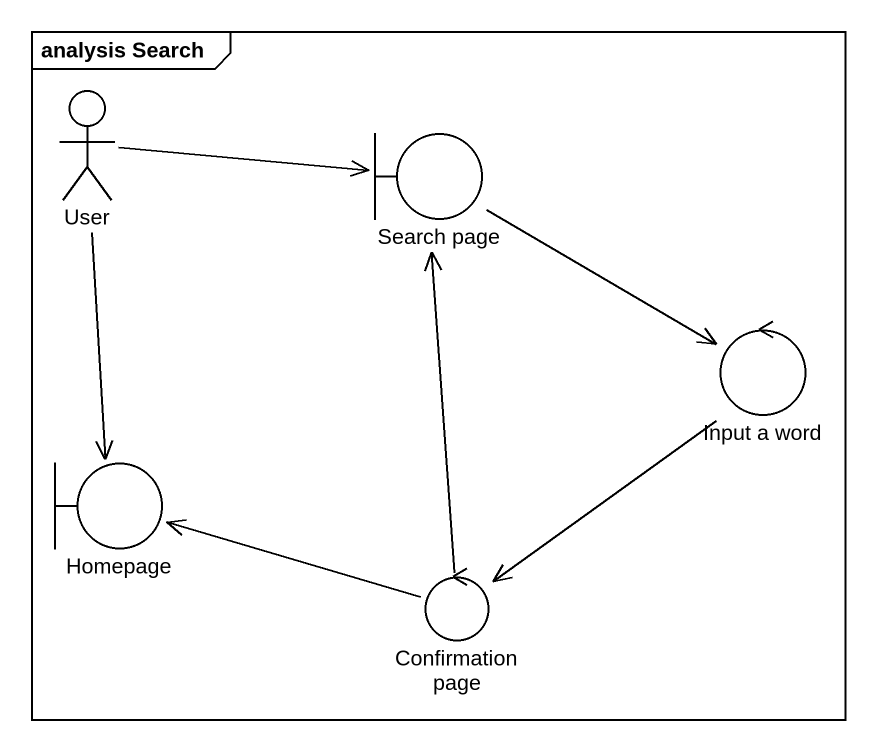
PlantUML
@startuml
mainframe analysis Search
actor User
boundary "Search page" as Search_page
control "Input a word" as Input_a_word
boundary Homepage
control "Confirmation page" as Confirmation_page
User -right-> Search_page
User --> Homepage
Search_page --> Input_a_word
Input_a_word --> Confirmation_page
Confirmation_page -up-> Search_page
Confirmation_page -left-> Homepage
@enduml
